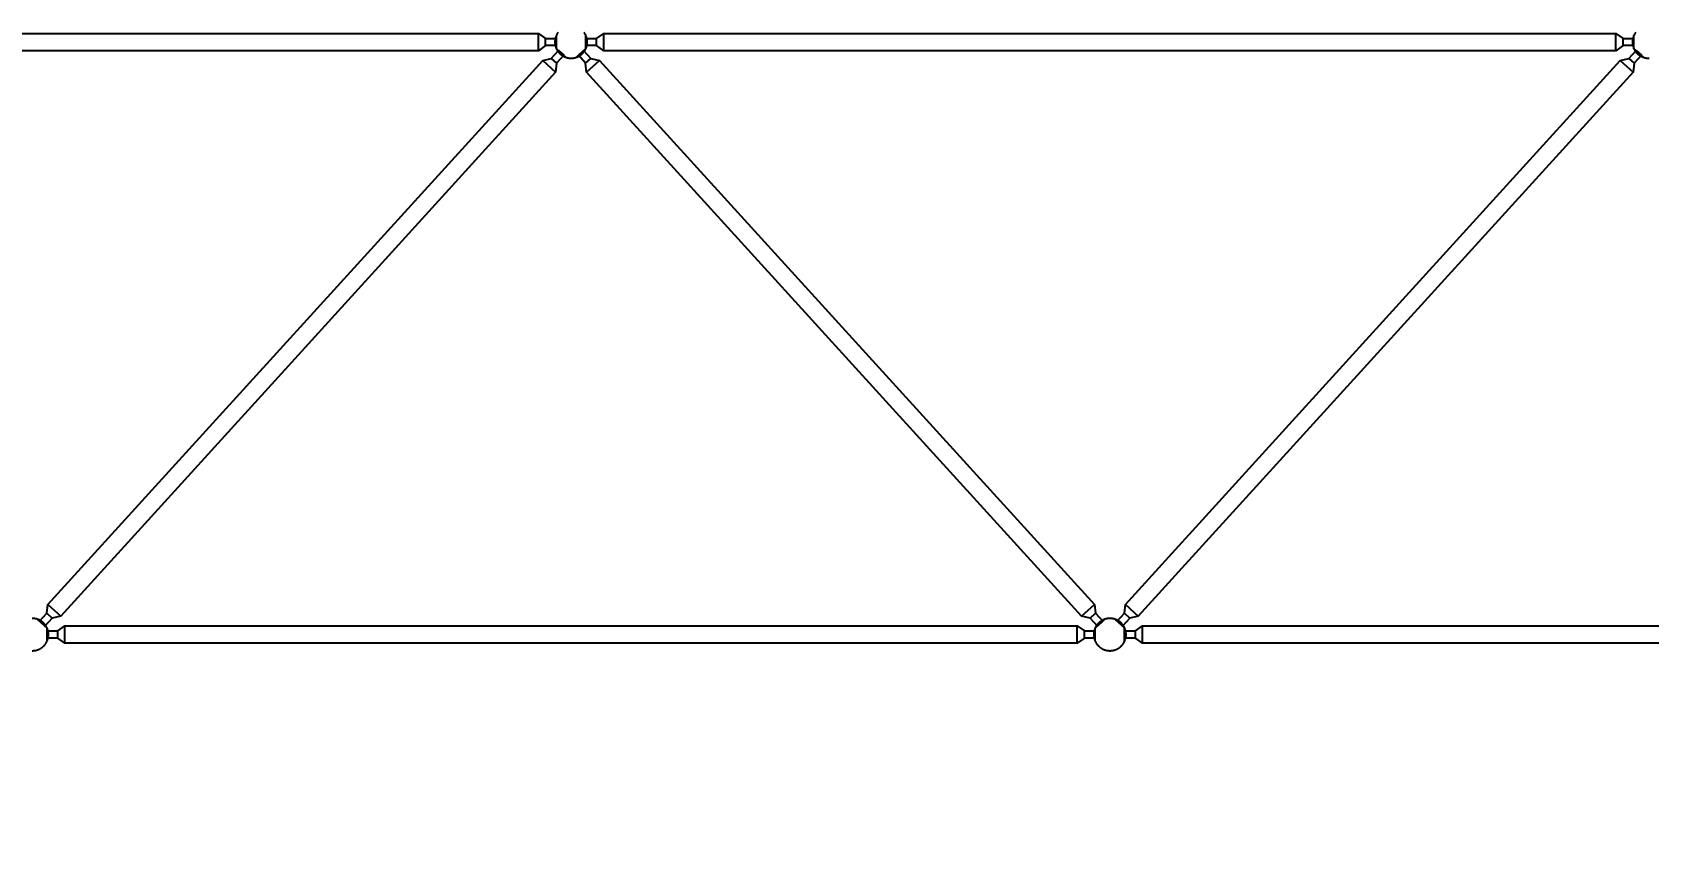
# Model space of a CAD drawing. Header units: centimetres. Extents: x 26569 to 160723, y -3143 to 14565.
# Drawn here: x 36126.7 to 36351.7, y 6232.1 to 6345.9 of the extents above; entities that cross this region are included whole.
import ezdxf

# ---------------------------------------------------------------- set-up
doc = ezdxf.new("R2010")
doc.units = ezdxf.units.CM
doc.header["$LTSCALE"] = 100
doc.layers.add('A-ANNO-DIMS', color=187, linetype='Continuous')
doc.layers.add('A-ELEV-02', color=253, linetype='Continuous')
doc.styles.add('Fields_100', font='act_simplex.shx', dxfattribs={"width": 0.8, "height": 20})
doc.dimstyles.new('FIELDS_100', dxfattribs={"dimscale": 0, "dimtxt": 20, "dimasz": 5, "dimexe": 5, "dimexo": 5, "dimgap": 5, "dimtad": 0, "dimdec": 0, "dimzin": 0, "dimdsep": 46, "dimtxsty": 'Fields_100', "dimblk": 'DOT', "dimcen": 0.09, "dimclrt": 50, "dimadec": 0, "dimazin": 0, "dimtfac": 1, "dimtdec": 0, "dimtix": 1, "dimtofl": 0, "dimtmove": 1, "dimatfit": 3, "dimfxl": 5, "dimfxlon": 1, "dimtolj": 1, "dimtzin": 0, "dimarcsym": 0})

# ---------------------------------------------------------------- blocks, each defined once
blk = doc.blocks.new('_Dot')
at = {"color": 0, "linetype": 'ByBlock', "lineweight": -2}
blk.add_line((-0.5, 0), (-1, 0), dxfattribs=at)
at = {"color": 0, "linetype": 'ByBlock', "const_width": 0.5}
blk.add_lwpolyline([(-0.25, 0, 1), (0.25, 0, 1)], format="xyb", close=True, dxfattribs=at)
blk = doc.blocks.new('*D694')
at = {"layer": 'A-ANNO-DIMS', "color": 0, "lineweight": -2, "transparency": 16777216}
for p, q in [((35826.73, 6649.56), (35826.73, 6659.56)), ((36676.73, 6649.56), (36676.73, 6659.56)), ((35831.73, 6654.56), (36220.07, 6654.56)), ((36671.73, 6654.56), (36283.4, 6654.56))]:
    blk.add_line(p, q, dxfattribs=at)
at = {"layer": 'DEFPOINTS', "color": 0, "transparency": 16777216}
for p in [(36676.73, 6654.56), (35826.73, 6232.06), (36676.73, 6232.06)]:
    blk.add_point(p, dxfattribs=at)
at = {"layer": 'A-ANNO-DIMS', "color": 0, "lineweight": -2, "transparency": 16777216, "xscale": 5, "yscale": 5, "zscale": 5, "rotation": 180}
blk.add_blockref('_Dot', (35826.73, 6654.56), dxfattribs=at)
at = {"layer": 'A-ANNO-DIMS', "color": 0, "lineweight": -2, "transparency": 16777216, "xscale": 5, "yscale": 5, "zscale": 5}
blk.add_blockref('_Dot', (36676.73, 6654.56), dxfattribs=at)
at = {"layer": 'A-ANNO-DIMS', "color": 50, "transparency": 16777216, "insert": (36251.73, 6654.56), "char_height": 20, "attachment_point": 5, "style": 'Fields_100'}
blk.add_mtext('\\A1;1700', dxfattribs=at)

msp = doc.modelspace()

# ---------------------------------------------------------------- linework, layer by layer
at = {"layer": 'A-ELEV-02'}
for points in [[(36053.78, 6345.01), (36055.28, 6345.01), (36056.28, 6345.72), (36197.18, 6345.72), (36198.18, 6345.01), (36199.68, 6345.01)], [(36197.18, 6343.3), (36197.18, 6345.72)], [(36198.18, 6344.01), (36198.18, 6345.01)], [(36199.93, 6345.86), (36199.89, 6345.8), (36199.85, 6345.74), (36199.81, 6345.68), (36199.77, 6345.61), (36199.73, 6345.54), (36199.7, 6345.47), (36199.67, 6345.4), (36199.64, 6345.33), (36199.61, 6345.26), (36199.6, 6345.22), (36199.59, 6345.18), (36199.57, 6345.14), (36199.56, 6345.11), (36199.55, 6345.07), (36199.54, 6345.03), (36199.54, 6344.99), (36199.53, 6344.95), (36199.52, 6344.91), (36199.51, 6344.87), (36199.51, 6344.83), (36199.5, 6344.79), (36199.5, 6344.75), (36199.49, 6344.71), (36199.49, 6344.67), (36199.49, 6344.63), (36199.49, 6344.59), (36199.48, 6344.55), (36199.48, 6344.52), (36199.48, 6344.48), (36199.49, 6344.44), (36199.49, 6344.4), (36199.49, 6344.36), (36199.49, 6344.32), (36199.5, 6344.28), (36199.5, 6344.24), (36199.51, 6344.2), (36199.51, 6344.16), (36199.53, 6344.08), (36199.54, 6344.01), (36199.56, 6343.93), (36199.58, 6343.86), (36199.61, 6343.78), (36199.63, 6343.71), (36199.66, 6343.64), (36199.69, 6343.57), (36199.72, 6343.51), (36199.76, 6343.44), (36199.79, 6343.37), (36199.83, 6343.31), (36199.87, 6343.25), (36199.92, 6343.18), (36199.96, 6343.12), (36200.01, 6343.06), (36200.07, 6343), (36200.12, 6342.95), (36200.15, 6342.92), (36200.17, 6342.89), (36200.2, 6342.86), (36200.23, 6342.84), (36200.26, 6342.81), (36200.29, 6342.78), (36200.32, 6342.76), (36200.35, 6342.73), (36200.39, 6342.71), (36200.42, 6342.69), (36200.45, 6342.66), (36200.48, 6342.64), (36200.52, 6342.62), (36200.55, 6342.6), (36200.59, 6342.58), (36200.62, 6342.56), (36200.65, 6342.54), (36200.69, 6342.52), (36200.73, 6342.5), (36200.76, 6342.48), (36200.8, 6342.47), (36200.83, 6342.45), (36200.87, 6342.43), (36200.91, 6342.42), (36200.94, 6342.41), (36200.98, 6342.39), (36201.02, 6342.38), (36201.06, 6342.37), (36201.13, 6342.34), (36201.21, 6342.33), (36201.28, 6342.31), (36201.36, 6342.29), (36201.43, 6342.28), (36201.51, 6342.27), (36201.59, 6342.27), (36201.66, 6342.26), (36201.73, 6342.26), (36201.81, 6342.26), (36201.88, 6342.27), (36201.96, 6342.27), (36202.03, 6342.28), (36202.11, 6342.29), (36202.19, 6342.31), (36202.26, 6342.33), (36202.34, 6342.34), (36202.41, 6342.37), (36202.45, 6342.38), (36202.49, 6342.39), (36202.52, 6342.41), (36202.56, 6342.42), (36202.6, 6342.43), (36202.63, 6342.45), (36202.67, 6342.47), (36202.71, 6342.48), (36202.74, 6342.5), (36202.78, 6342.52), (36202.81, 6342.54), (36202.85, 6342.56), (36202.88, 6342.58), (36202.92, 6342.6), (36202.95, 6342.62), (36202.98, 6342.64), (36203.02, 6342.66), (36203.05, 6342.69), (36203.08, 6342.71), (36203.11, 6342.73), (36203.15, 6342.76), (36203.18, 6342.78), (36203.21, 6342.81), (36203.24, 6342.84), (36203.27, 6342.86), (36203.29, 6342.89), (36203.32, 6342.92), (36203.35, 6342.95), (36203.4, 6343), (36203.45, 6343.06), (36203.5, 6343.12), (36203.55, 6343.18), (36203.59, 6343.25), (36203.64, 6343.31), (36203.68, 6343.37), (36203.71, 6343.44), (36203.75, 6343.51), (36203.78, 6343.57), (36203.81, 6343.64), (36203.84, 6343.71), (36203.86, 6343.78), (36203.89, 6343.86), (36203.91, 6343.93), (36203.93, 6344.01), (36203.94, 6344.08), (36203.96, 6344.16), (36203.96, 6344.2), (36203.97, 6344.24), (36203.97, 6344.28), (36203.98, 6344.32), (36203.98, 6344.36), (36203.98, 6344.4), (36203.98, 6344.44), (36203.98, 6344.48), (36203.98, 6344.52), (36203.98, 6344.55), (36203.98, 6344.59), (36203.98, 6344.63), (36203.98, 6344.67), (36203.98, 6344.71), (36203.97, 6344.75), (36203.97, 6344.79), (36203.96, 6344.83), (36203.96, 6344.87), (36203.95, 6344.91), (36203.94, 6344.95), (36203.93, 6344.99), (36203.92, 6345.03), (36203.91, 6345.07), (36203.9, 6345.11), (36203.89, 6345.14), (36203.88, 6345.18), (36203.87, 6345.22), (36203.86, 6345.26), (36203.83, 6345.33), (36203.8, 6345.4), (36203.77, 6345.47), (36203.73, 6345.54), (36203.7, 6345.61), (36203.66, 6345.68), (36203.62, 6345.74), (36203.58, 6345.8), (36203.53, 6345.86)], [(36199.68, 6343.58), (36199.68, 6345.44)], [(36203.78, 6345.01), (36205.28, 6345.01), (36206.28, 6345.72), (36347.18, 6345.72), (36348.18, 6345.01), (36349.68, 6345.01)], [(36203.78, 6343.58), (36203.78, 6345.44)], [(36205.28, 6344.01), (36205.28, 6345.01)], [(36206.28, 6343.3), (36206.28, 6345.72)], [(36347.18, 6343.3), (36347.18, 6345.72)], [(36348.18, 6344.01), (36348.18, 6345.01)], [(36349.93, 6345.86), (36349.89, 6345.8), (36349.85, 6345.74), (36349.81, 6345.68), (36349.77, 6345.61), (36349.73, 6345.54), (36349.7, 6345.47), (36349.67, 6345.4), (36349.64, 6345.33), (36349.61, 6345.26), (36349.6, 6345.22), (36349.59, 6345.18), (36349.57, 6345.14), (36349.56, 6345.11), (36349.55, 6345.07), (36349.54, 6345.03), (36349.54, 6344.99), (36349.53, 6344.95), (36349.52, 6344.91), (36349.51, 6344.87), (36349.51, 6344.83), (36349.5, 6344.79), (36349.5, 6344.75), (36349.49, 6344.71), (36349.49, 6344.67), (36349.49, 6344.63), (36349.49, 6344.59), (36349.48, 6344.55), (36349.48, 6344.52), (36349.48, 6344.48), (36349.49, 6344.44), (36349.49, 6344.4), (36349.49, 6344.36), (36349.49, 6344.32), (36349.5, 6344.28), (36349.5, 6344.24), (36349.51, 6344.2), (36349.51, 6344.16), (36349.53, 6344.08), (36349.54, 6344.01), (36349.56, 6343.93), (36349.58, 6343.86), (36349.61, 6343.78), (36349.63, 6343.71), (36349.66, 6343.64), (36349.69, 6343.57), (36349.72, 6343.51), (36349.76, 6343.44), (36349.79, 6343.37), (36349.83, 6343.31), (36349.87, 6343.25), (36349.92, 6343.18), (36349.96, 6343.12), (36350.01, 6343.06), (36350.07, 6343), (36350.12, 6342.95), (36350.15, 6342.92), (36350.17, 6342.89), (36350.2, 6342.86), (36350.23, 6342.84), (36350.26, 6342.81), (36350.29, 6342.78), (36350.32, 6342.76), (36350.35, 6342.73), (36350.39, 6342.71), (36350.42, 6342.69), (36350.45, 6342.66), (36350.48, 6342.64), (36350.52, 6342.62), (36350.55, 6342.6), (36350.59, 6342.58), (36350.62, 6342.56), (36350.65, 6342.54), (36350.69, 6342.52), (36350.73, 6342.5), (36350.76, 6342.48), (36350.8, 6342.47), (36350.83, 6342.45), (36350.87, 6342.43), (36350.91, 6342.42), (36350.94, 6342.41), (36350.98, 6342.39), (36351.02, 6342.38), (36351.06, 6342.37), (36351.13, 6342.34), (36351.21, 6342.33), (36351.28, 6342.31), (36351.36, 6342.29), (36351.43, 6342.28), (36351.51, 6342.27), (36351.59, 6342.27), (36351.66, 6342.26), (36351.73, 6342.26), (36351.81, 6342.26)], [(36349.68, 6343.58), (36349.68, 6345.44)], [(36199.68, 6344.01), (36198.18, 6344.01), (36197.18, 6343.3), (36056.28, 6343.3), (36055.28, 6344.01), (36053.78, 6344.01)], [(36199.67, 6343.62), (36201.04, 6342.37)], [(36202.43, 6342.37), (36203.8, 6343.62)], [(36349.68, 6344.01), (36348.18, 6344.01), (36347.18, 6343.3), (36206.28, 6343.3), (36205.28, 6344.01), (36203.78, 6344.01)], [(36349.67, 6343.62), (36351.04, 6342.37)], [(36197.78, 6341.96), (36199.57, 6340.33)], [(36198.98, 6342.22), (36199.72, 6341.55)], [(36203.75, 6341.55), (36204.49, 6342.22)], [(36203.9, 6340.33), (36205.69, 6341.96)], [(36347.78, 6341.96), (36349.57, 6340.33)], [(36348.98, 6342.22), (36349.72, 6341.55)], [(36126.73, 6259.76), (36126.78, 6259.76), (36126.83, 6259.76), (36126.89, 6259.77), (36126.94, 6259.77), (36126.99, 6259.78), (36127.04, 6259.78), (36127.09, 6259.79), (36127.14, 6259.8), (36127.2, 6259.81), (36127.25, 6259.82), (36127.3, 6259.83), (36127.35, 6259.85), (36127.41, 6259.86), (36127.46, 6259.88), (36127.51, 6259.9), (36127.56, 6259.92), (36127.61, 6259.94), (36127.67, 6259.96), (36127.72, 6259.99), (36127.77, 6260.01), (36127.82, 6260.04), (36127.87, 6260.07), (36127.92, 6260.1), (36127.97, 6260.13), (36128.01, 6260.16), (36128.06, 6260.19), (36128.11, 6260.23), (36128.15, 6260.27), (36128.2, 6260.3), (36128.24, 6260.34), (36128.28, 6260.38), (36128.33, 6260.42), (36128.37, 6260.46), (36128.41, 6260.51), (36128.44, 6260.55), (36128.48, 6260.59), (36128.52, 6260.64), (36128.55, 6260.69), (36128.59, 6260.73), (36128.62, 6260.78), (36128.65, 6260.83), (36128.68, 6260.88), (36128.71, 6260.93), (36128.73, 6260.98), (36128.76, 6261.03), (36128.78, 6261.08), (36128.81, 6261.13), (36128.83, 6261.18), (36128.85, 6261.24), (36128.86, 6261.29), (36128.88, 6261.34), (36128.9, 6261.39), (36128.91, 6261.45), (36128.92, 6261.5), (36128.94, 6261.55), (36128.95, 6261.6), (36128.96, 6261.66), (36128.96, 6261.71), (36128.97, 6261.76), (36128.98, 6261.81), (36128.98, 6261.86), (36128.98, 6261.91), (36128.98, 6261.96), (36128.98, 6262.01), (36128.98, 6262.06), (36128.98, 6262.11), (36128.98, 6262.16), (36128.98, 6262.21), (36128.97, 6262.27), (36128.96, 6262.32), (36128.96, 6262.37), (36128.95, 6262.42), (36128.94, 6262.47), (36128.92, 6262.53), (36128.91, 6262.58), (36128.9, 6262.63), (36128.88, 6262.68), (36128.86, 6262.74), (36128.85, 6262.79), (36128.83, 6262.84), (36128.81, 6262.89), (36128.78, 6262.94), (36128.76, 6262.99), (36128.73, 6263.05), (36128.71, 6263.1), (36128.68, 6263.15), (36128.65, 6263.19), (36128.62, 6263.24), (36128.59, 6263.29), (36128.55, 6263.34), (36128.52, 6263.38), (36128.48, 6263.43), (36128.44, 6263.48), (36128.41, 6263.52), (36128.37, 6263.56), (36128.33, 6263.6), (36128.28, 6263.64), (36128.24, 6263.68), (36128.2, 6263.72), (36128.15, 6263.76), (36128.11, 6263.8), (36128.06, 6263.83), (36128.01, 6263.86), (36127.97, 6263.9), (36127.92, 6263.93), (36127.87, 6263.96), (36127.82, 6263.98), (36127.77, 6264.01), (36127.72, 6264.04), (36127.67, 6264.06), (36127.61, 6264.08), (36127.56, 6264.1), (36127.51, 6264.12), (36127.46, 6264.14), (36127.41, 6264.16), (36127.35, 6264.18), (36127.3, 6264.19), (36127.25, 6264.2), (36127.2, 6264.21), (36127.14, 6264.22), (36127.09, 6264.23), (36127.04, 6264.24), (36126.99, 6264.25), (36126.94, 6264.25), (36126.89, 6264.26), (36126.83, 6264.26), (36126.78, 6264.26), (36126.73, 6264.26)], [(36127.43, 6264.15), (36128.8, 6262.91)], [(36128.75, 6264.98), (36129.49, 6264.3)], [(36128.9, 6266.19), (36130.69, 6264.57)], [(36272.78, 6264.57), (36274.57, 6266.19)], [(36273.98, 6264.3), (36274.72, 6264.98)], [(36274.67, 6262.91), (36276.04, 6264.15)], [(36277.43, 6264.15), (36278.8, 6262.91)], [(36278.75, 6264.98), (36279.49, 6264.3)], [(36278.9, 6266.19), (36280.69, 6264.57)], [(36128.78, 6262.51), (36130.28, 6262.51), (36131.28, 6263.22), (36272.18, 6263.22), (36273.18, 6262.51), (36274.68, 6262.51)], [(36128.78, 6261.08), (36128.78, 6262.94)], [(36130.28, 6261.51), (36130.28, 6262.51)], [(36131.28, 6260.8), (36131.28, 6263.22)], [(36272.18, 6260.8), (36272.18, 6263.22)], [(36273.18, 6261.51), (36273.18, 6262.51)], [(36274.68, 6261.08), (36274.68, 6262.94)], [(36278.78, 6262.51), (36280.28, 6262.51), (36281.28, 6263.22), (36422.18, 6263.22), (36423.18, 6262.51), (36424.68, 6262.51)], [(36278.78, 6261.08), (36278.78, 6262.94)], [(36280.28, 6261.51), (36280.28, 6262.51)], [(36281.28, 6260.8), (36281.28, 6263.22)], [(36274.68, 6261.51), (36273.18, 6261.51), (36272.18, 6260.8), (36131.28, 6260.8), (36130.28, 6261.51), (36128.78, 6261.51)], [(36424.68, 6261.51), (36423.18, 6261.51), (36422.18, 6260.8), (36281.28, 6260.8), (36280.28, 6261.51), (36278.78, 6261.51)]]:
    msp.add_lwpolyline(points, dxfattribs=at)
for points in [[(36127.74, 6263.87), (36128.75, 6264.98), (36128.9, 6266.19), (36197.78, 6341.96), (36198.98, 6342.22), (36199.99, 6343.33), (36200.73, 6342.66), (36199.72, 6341.55), (36199.57, 6340.33), (36130.69, 6264.57), (36129.49, 6264.3), (36128.48, 6263.19)], [(36274.99, 6263.19), (36273.98, 6264.3), (36272.78, 6264.57), (36203.9, 6340.33), (36203.75, 6341.55), (36202.74, 6342.66), (36203.48, 6343.33), (36204.49, 6342.22), (36205.69, 6341.96), (36274.57, 6266.19), (36274.72, 6264.98), (36275.73, 6263.87)], [(36277.74, 6263.87), (36278.75, 6264.98), (36278.9, 6266.19), (36347.78, 6341.96), (36348.98, 6342.22), (36349.99, 6343.33), (36350.73, 6342.66), (36349.72, 6341.55), (36349.57, 6340.33), (36280.69, 6264.57), (36279.49, 6264.3), (36278.48, 6263.19)], [(36278.98, 6262.01), (36278.98, 6262.06), (36278.98, 6262.11), (36278.98, 6262.16), (36278.98, 6262.21), (36278.97, 6262.27), (36278.96, 6262.32), (36278.96, 6262.37), (36278.95, 6262.42), (36278.94, 6262.47), (36278.92, 6262.53), (36278.91, 6262.58), (36278.9, 6262.63), (36278.88, 6262.68), (36278.86, 6262.74), (36278.85, 6262.79), (36278.83, 6262.84), (36278.81, 6262.89), (36278.78, 6262.94), (36278.76, 6262.99), (36278.73, 6263.05), (36278.71, 6263.1), (36278.68, 6263.15), (36278.65, 6263.19), (36278.62, 6263.24), (36278.59, 6263.29), (36278.55, 6263.34), (36278.52, 6263.38), (36278.48, 6263.43), (36278.44, 6263.48), (36278.41, 6263.52), (36278.37, 6263.56), (36278.33, 6263.6), (36278.28, 6263.64), (36278.24, 6263.68), (36278.2, 6263.72), (36278.15, 6263.76), (36278.11, 6263.8), (36278.06, 6263.83), (36278.01, 6263.86), (36277.97, 6263.9), (36277.92, 6263.93), (36277.87, 6263.96), (36277.82, 6263.98), (36277.77, 6264.01), (36277.72, 6264.04), (36277.67, 6264.06), (36277.61, 6264.08), (36277.56, 6264.1), (36277.51, 6264.12), (36277.46, 6264.14), (36277.41, 6264.16), (36277.35, 6264.18), (36277.3, 6264.19), (36277.25, 6264.2), (36277.2, 6264.21), (36277.14, 6264.22), (36277.09, 6264.23), (36277.04, 6264.24), (36276.99, 6264.25), (36276.94, 6264.25), (36276.89, 6264.26), (36276.83, 6264.26), (36276.78, 6264.26), (36276.73, 6264.26), (36276.68, 6264.26), (36276.63, 6264.26), (36276.58, 6264.26), (36276.53, 6264.25), (36276.48, 6264.25), (36276.43, 6264.24), (36276.38, 6264.23), (36276.32, 6264.22), (36276.27, 6264.21), (36276.22, 6264.2), (36276.17, 6264.19), (36276.12, 6264.18), (36276.06, 6264.16), (36276.01, 6264.14), (36275.96, 6264.12), (36275.91, 6264.1), (36275.85, 6264.08), (36275.8, 6264.06), (36275.75, 6264.04), (36275.7, 6264.01), (36275.65, 6263.98), (36275.6, 6263.96), (36275.55, 6263.93), (36275.5, 6263.9), (36275.46, 6263.86), (36275.41, 6263.83), (36275.36, 6263.8), (36275.32, 6263.76), (36275.27, 6263.72), (36275.23, 6263.68), (36275.19, 6263.64), (36275.14, 6263.6), (36275.1, 6263.56), (36275.06, 6263.52), (36275.02, 6263.48), (36274.99, 6263.43), (36274.95, 6263.38), (36274.92, 6263.34), (36274.88, 6263.29), (36274.85, 6263.24), (36274.82, 6263.19), (36274.79, 6263.15), (36274.76, 6263.1), (36274.74, 6263.05), (36274.71, 6262.99), (36274.69, 6262.94), (36274.66, 6262.89), (36274.64, 6262.84), (36274.62, 6262.79), (36274.6, 6262.74), (36274.59, 6262.68), (36274.57, 6262.63), (36274.56, 6262.58), (36274.54, 6262.53), (36274.53, 6262.47), (36274.52, 6262.42), (36274.51, 6262.37), (36274.51, 6262.32), (36274.5, 6262.27), (36274.49, 6262.21), (36274.49, 6262.16), (36274.49, 6262.11), (36274.48, 6262.06), (36274.48, 6262.01), (36274.48, 6261.96), (36274.49, 6261.91), (36274.49, 6261.86), (36274.49, 6261.81), (36274.5, 6261.76), (36274.51, 6261.71), (36274.51, 6261.66), (36274.52, 6261.6), (36274.53, 6261.55), (36274.54, 6261.5), (36274.56, 6261.45), (36274.57, 6261.39), (36274.59, 6261.34), (36274.6, 6261.29), (36274.62, 6261.24), (36274.64, 6261.18), (36274.66, 6261.13), (36274.69, 6261.08), (36274.71, 6261.03), (36274.74, 6260.98), (36274.76, 6260.93), (36274.79, 6260.88), (36274.82, 6260.83), (36274.85, 6260.78), (36274.88, 6260.73), (36274.92, 6260.69), (36274.95, 6260.64), (36274.99, 6260.59), (36275.02, 6260.55), (36275.06, 6260.51), (36275.1, 6260.46), (36275.14, 6260.42), (36275.19, 6260.38), (36275.23, 6260.34), (36275.27, 6260.3), (36275.32, 6260.27), (36275.36, 6260.23), (36275.41, 6260.19), (36275.46, 6260.16), (36275.5, 6260.13), (36275.55, 6260.1), (36275.6, 6260.07), (36275.65, 6260.04), (36275.7, 6260.01), (36275.75, 6259.99), (36275.8, 6259.96), (36275.85, 6259.94), (36275.91, 6259.92), (36275.96, 6259.9), (36276.01, 6259.88), (36276.06, 6259.86), (36276.12, 6259.85), (36276.17, 6259.83), (36276.22, 6259.82), (36276.27, 6259.81), (36276.32, 6259.8), (36276.38, 6259.79), (36276.43, 6259.78), (36276.48, 6259.78), (36276.53, 6259.77), (36276.58, 6259.77), (36276.63, 6259.76), (36276.68, 6259.76), (36276.73, 6259.76), (36276.78, 6259.76), (36276.83, 6259.76), (36276.89, 6259.77), (36276.94, 6259.77), (36276.99, 6259.78), (36277.04, 6259.78), (36277.09, 6259.79), (36277.14, 6259.8), (36277.2, 6259.81), (36277.25, 6259.82), (36277.3, 6259.83), (36277.35, 6259.85), (36277.41, 6259.86), (36277.46, 6259.88), (36277.51, 6259.9), (36277.56, 6259.92), (36277.61, 6259.94), (36277.67, 6259.96), (36277.72, 6259.99), (36277.77, 6260.01), (36277.82, 6260.04), (36277.87, 6260.07), (36277.92, 6260.1), (36277.97, 6260.13), (36278.01, 6260.16), (36278.06, 6260.19), (36278.11, 6260.23), (36278.15, 6260.27), (36278.2, 6260.3), (36278.24, 6260.34), (36278.28, 6260.38), (36278.33, 6260.42), (36278.37, 6260.46), (36278.41, 6260.51), (36278.44, 6260.55), (36278.48, 6260.59), (36278.52, 6260.64), (36278.55, 6260.69), (36278.59, 6260.73), (36278.62, 6260.78), (36278.65, 6260.83), (36278.68, 6260.88), (36278.71, 6260.93), (36278.73, 6260.98), (36278.76, 6261.03), (36278.78, 6261.08), (36278.81, 6261.13), (36278.83, 6261.18), (36278.85, 6261.24), (36278.86, 6261.29), (36278.88, 6261.34), (36278.9, 6261.39), (36278.91, 6261.45), (36278.92, 6261.5), (36278.94, 6261.55), (36278.95, 6261.6), (36278.96, 6261.66), (36278.96, 6261.71), (36278.97, 6261.76), (36278.98, 6261.81), (36278.98, 6261.86), (36278.98, 6261.91), (36278.98, 6261.96)]]:
    msp.add_lwpolyline(points, close=True, dxfattribs=at)

# ---------------------------------------------------------------- dimensions: what is measured, and where the dimension line sits
at = {"layer": 'A-ANNO-DIMS'}
dim = msp.add_linear_dim(base=(36676.73, 6654.56), p1=(35826.73, 6232.06), p2=(36676.73, 6232.06), dimstyle='FIELDS_100', override={"dimscale": 1, "dimlfac": 2}, dxfattribs=at)
dim.commit()
dim.dimension.update_dxf_attribs({"geometry": '*D694', "text_midpoint": (36251.73, 6654.56)})

doc.saveas('drawing.dxf')
